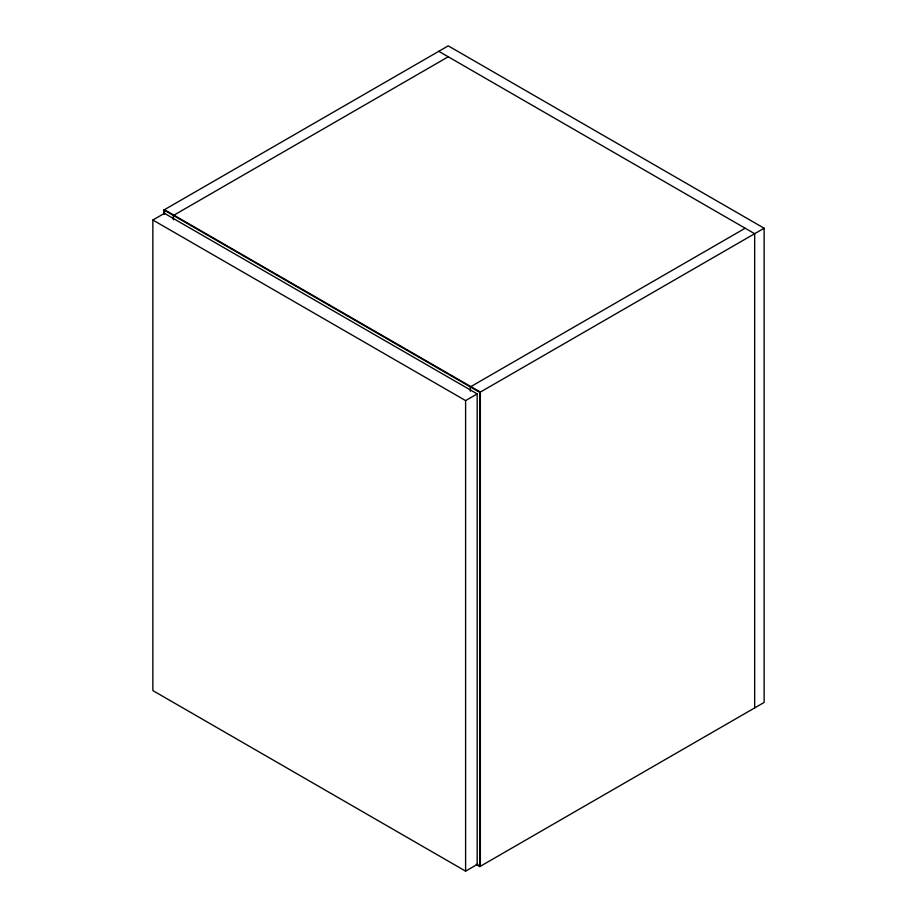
<?xml version="1.0" encoding="UTF-8"?>
<svg xmlns="http://www.w3.org/2000/svg" width="917" height="917" viewBox="0 0 917 917"><rect width="100%" height="100%" fill="white"/><g stroke="black" fill="none" stroke-linecap="round" stroke-linejoin="round"><path stroke-width="1.38" d="M163.925 214.291L163.925 209.993L448.23 45.85L764.136 228.23L764.136 702.445L479.82 866.588L476.267 864.536M152.864 220.023L164.441 213.34L477.195 393.897L477.195 864.467L465.607 871.15L152.864 690.593L152.864 220.023L465.607 400.591L477.195 393.897M448.23 56.797L173.393 215.472L173.393 219.771M745.177 228.23L470.341 386.905L470.341 391.204M163.925 209.993L479.82 392.384L764.136 228.23M438.762 51.318L754.657 233.709L754.657 707.913M476.794 864.238L479.167 865.602M480.348 866.29L480.348 392.075L164.441 209.695L164.441 213.993M479.82 392.384L479.82 866.588M465.607 400.591L465.607 871.15"/></g></svg>
